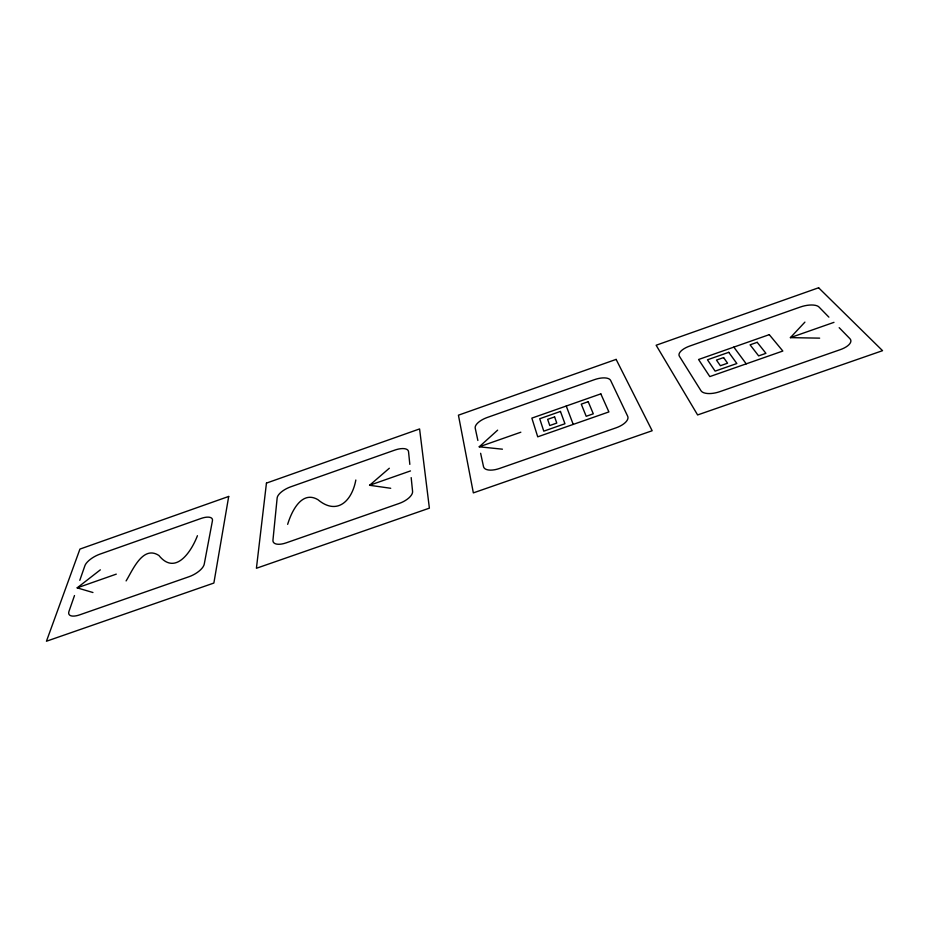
<?xml version="1.0" encoding="UTF-8"?>
<svg xmlns="http://www.w3.org/2000/svg" width="929" height="929" viewBox="0 0 929 929"><rect width="100%" height="100%" fill="white"/><g stroke="black" fill="none" stroke-linecap="round" stroke-linejoin="round"><path stroke-width="1.39" d="M355.83 480.014C351.986 500.928 337.192 515.758 317.904 499.674C301.6 490.001 291.381 511.891 287.665 524.351M74.494 595.547L68.967 611.398A15.34 6.224 -29.6 0 0 79.65 614.859L188.982 576.735A15.143 6.457 -27.8 0 0 204.241 564.158L212.439 520.739A14.202 5.748 -26.8 0 0 200.966 518.487L99.914 554.148A14.341 5.562 -28.6 0 0 84.911 565.68L79.801 580.323M197.424 535.708C191.49 551.361 175.511 576.061 158.917 555.496C142.834 544.893 132.557 570.464 126.1 580.915M819.645 338.144L790.405 337.633L804.909 322.119M502.426 449.183L479.236 446.803L497.642 430.15M390.714 488.282L369.591 485.275L389.321 468.239M92.946 592.516L77.177 587.86L100.344 569.837M77.177 587.86L116.288 574.134M369.591 485.275L410.49 470.922M479.236 446.803L520.832 432.217M790.405 337.633L833.975 322.351M828.877 317.137L819.006 307.023A15.236 6.143 -14.3 0 0 800.264 307.046L689.724 346.052A14.783 6.178 -16.4 0 0 679.378 356.225L700.954 390.703A15.77 6.991 -15.7 0 0 719.743 391.678L840.257 349.664A16.304 6.944 -13.3 0 0 849.919 338.679L839.177 327.682M733.829 347.109L746.231 363.843M566.249 406.031L573.216 424.402M477.866 440.462L475.218 428.153A14.26 6.12 -20.8 0 1 487.214 417.493L594.455 379.659A14.481 6.178 -18.4 0 1 610.632 380.449L627.69 416.285A15.421 6.991 -18 0 1 616.032 427.839L499.43 468.495A15.166 6.921 -20.8 0 1 483.51 466.637L480.63 453.282M409.828 464.372L408.528 451.645A14.156 6.038 -22.8 0 0 394.779 450.112L290.696 486.831A14.132 5.899 -25.1 0 0 277.156 497.944L272.952 540.167A15.05 6.642 -25.8 0 0 286.178 542.85L399.052 503.495A15.05 6.817 -23.2 0 0 412.581 491.406L411.175 477.611M266.449 483.103L256.416 568.269L429.384 508.151L419.583 428.931L266.449 483.103M228.708 496.446L213.867 583.052L46.45 641.231L79.94 549.085L228.708 496.446M616.124 359.395L458.427 415.182L473.349 492.881L652.158 430.742L616.124 359.395M818.612 287.769L656.141 345.24L697.609 414.949L882.55 350.674L818.612 287.769M600.819 393.873L531.852 418.12L537.728 436.827L608.901 411.919L600.819 393.873M769.27 334.649L698.573 359.5L709.814 376.593L782.833 351.034L769.27 334.649M560.454 411.442L539.714 418.735L543.779 431.161L564.948 423.74L560.454 411.442M588.208 401.7L581.264 404.138L586.199 416.297L593.294 413.811L588.208 401.7M728.742 352.323L707.468 359.79L715.121 371.135L736.848 363.529L728.742 352.323M757.205 342.325L750.075 344.822L758.645 355.888L765.926 353.334L757.205 342.325M554.601 416.912L547.657 419.351L549.759 425.54L556.785 423.078L554.601 416.912M723.598 357.584L716.48 360.08L720.37 365.736L727.581 363.204L723.598 357.584"/></g></svg>
